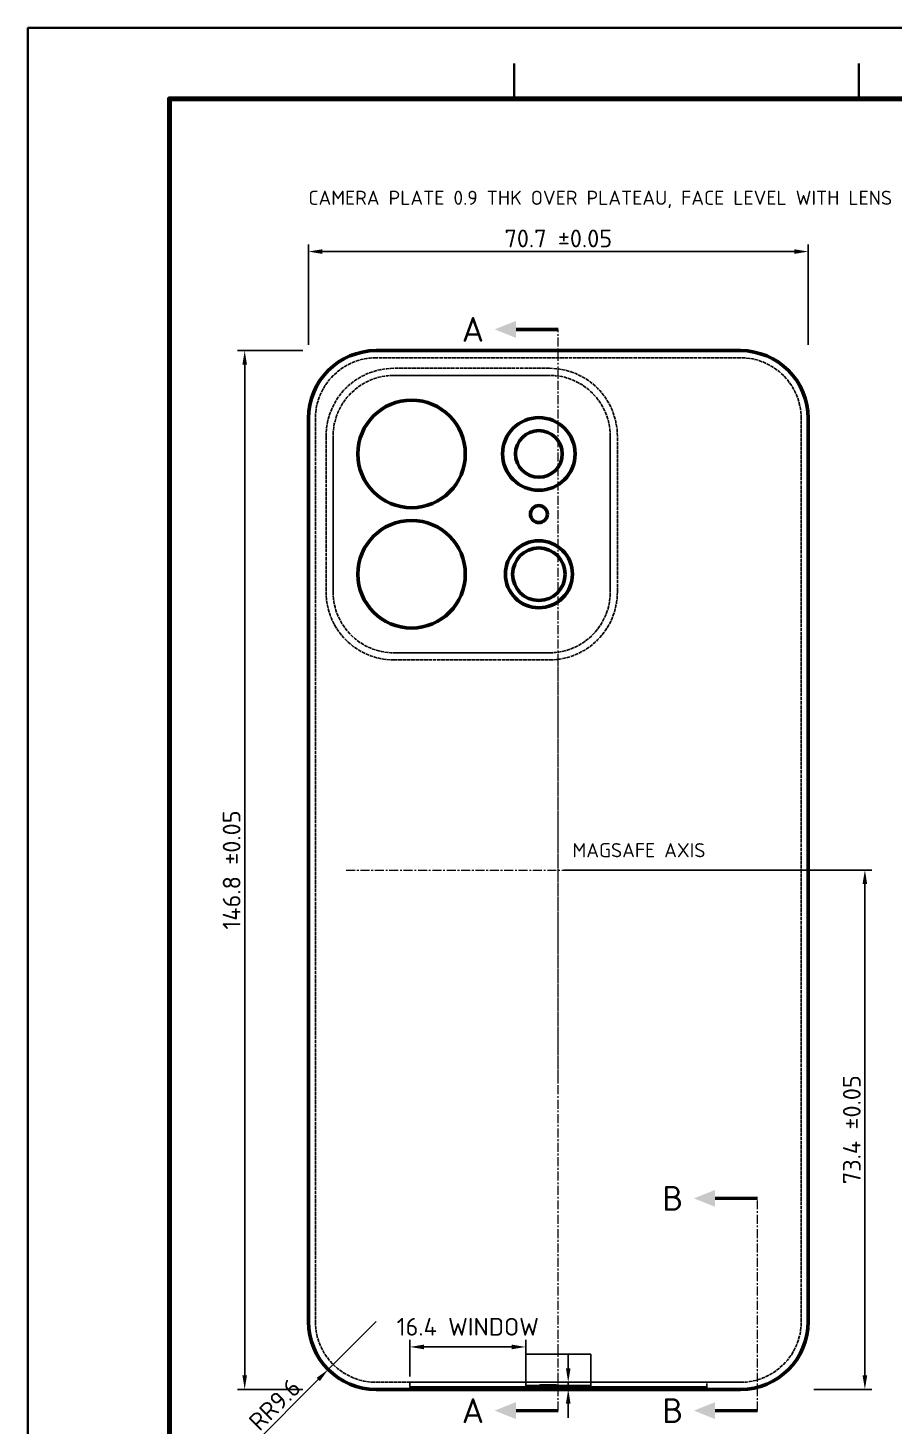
# Model space of a CAD drawing. Header units: millimetres. Extents: x 0 to 420, y 0 to 297.
# Drawn here: x 0 to 122.5, y 99.4 to 297 of the extents above; entities that cross this region are included whole.
import ezdxf
from ezdxf.enums import TextEntityAlignment as Align

# ---------------------------------------------------------------- set-up
doc = ezdxf.new("R2010")
doc.units = ezdxf.units.MM
doc.header["$LTSCALE"] = 0.4
doc.linetypes.add('CENTER', pattern=[5.08, 3.175, -0.635, 0.635, -0.635])
doc.linetypes.add('DASHED', pattern=[1.524, 1.27, -0.254])
for name, color, linetype, lineweight in [('BORDER', 7, 'CONTINUOUS', 70), ('CENTER', 1, 'CENTER', 18), ('DIM', 4, 'CONTINUOUS', 18), ('HIDDEN', 8, 'DASHED', 25), ('OUTLINE', 7, 'CONTINUOUS', 50), ('SECTION', 7, 'CONTINUOUS', 50), ('TEXT', 7, 'CONTINUOUS', 25), ('TITLE', 7, 'CONTINUOUS', 35)]:
    doc.layers.add(name, color=color, linetype=linetype, lineweight=lineweight)
doc.styles.add('KHENSU', font='isocpeur.ttf')
doc.dimstyles.new('KHENSU', dxfattribs={"dimtxt": 2.5, "dimasz": 2, "dimexe": 1, "dimexo": 0.8, "dimgap": 0.6, "dimtad": 1, "dimdsep": 46, "dimtxsty": 'KHENSU', "dimcen": -1.5, "dimclrd": 4, "dimclre": 4, "dimclrt": 7, "dimazin": 3, "dimtfac": 1, "dimtmove": 2, "dimatfit": 3})

msp = doc.modelspace()

# ---------------------------------------------------------------- linework, layer by layer
at = {"layer": 'BORDER'}
msp.add_lwpolyline([(20, 10), (410, 10), (410, 287), (20, 287)], close=True, dxfattribs=at)
at = {"layer": 'CENTER'}
for p, q in [((75, 101.6), (75, 254.4)), ((75, 148), (75, 208)), ((45, 178), (105, 178)), ((103.175, 101.6), (103.175, 131.6))]:
    msp.add_line(p, q, dxfattribs=at)
at = {"layer": 'HIDDEN'}
for p, q in [((100.75, 251.4), (49.25, 251.4)), ((100.75, 250.4), (49.25, 250.4)), ((100.75, 250.4), (49.25, 250.4)), ((73.75, 248.9), (51.75, 248.9)), ((73.75, 248.9), (51.75, 248.9)), ((51.75, 247.9), (73.75, 247.9)), ((73.75, 247.9), (51.75, 247.9)), ((39.65, 241.8), (39.65, 114.2)), ((40.65, 241.8), (40.65, 114.2)), ((40.65, 241.8), (40.65, 114.2)), ((109.35, 114.2), (109.35, 241.8)), ((109.35, 114.2), (109.35, 241.8)), ((110.35, 114.2), (110.35, 241.8)), ((42.15, 239.3), (42.15, 217.3)), ((42.15, 239.3), (42.15, 217.3)), ((43.15, 217.3), (43.15, 239.3)), ((43.15, 239.3), (43.15, 217.3)), ((82.35, 239.3), (82.35, 217.3)), ((82.35, 217.3), (82.35, 239.3)), ((83.35, 217.3), (83.35, 239.3)), ((83.35, 217.3), (83.35, 239.3)), ((73.75, 208.7), (51.75, 208.7)), ((51.75, 208.7), (73.75, 208.7)), ((51.75, 207.7), (73.75, 207.7)), ((51.75, 207.7), (73.75, 207.7)), ((70.4, 109.6), (79.6, 109.6)), ((70.4, 109.6), (70.4, 104.824)), ((70.4, 105.02), (70.4, 109.6)), ((79.6, 109.6), (70.4, 109.6)), ((79.6, 104.824), (79.6, 109.6)), ((79.6, 105.02), (79.6, 109.6)), ((49.25, 105.6), (100.75, 105.6)), ((49.25, 105.6), (54, 105.6)), ((54, 105.6), (70.4, 105.6)), ((54, 105.6), (54, 104.824)), ((54, 105.6), (54, 104.824)), ((79.6, 105.6), (70.4, 105.6)), ((70.4, 104.6), (70.4, 105.6)), ((70.4, 105.6), (70.4, 104.824)), ((79.6, 105.6), (96, 105.6)), ((79.6, 104.824), (79.6, 105.6)), ((79.6, 104.6), (79.6, 105.6)), ((96, 104.824), (96, 105.6)), ((96, 104.824), (96, 105.6)), ((96, 105.6), (100.75, 105.6)), ((49.25, 104.6), (100.75, 104.6))]:
    msp.add_line(p, q, dxfattribs=at)
for centre, radius in [((54.25, 236.8), 7.6), ((72.25, 228.3), 1.2), ((54.25, 219.8), 7.6)]:
    msp.add_circle(centre, radius, dxfattribs=at)
for centre, radius, start, end in [((49.25, 241.8), 9.6, 90, 180), ((100.75, 241.8), 9.6, 0, 90), ((49.25, 241.8), 8.6, 90, 180), ((49.25, 241.8), 8.6, 90, 180), ((100.75, 241.8), 8.6, 0, 90), ((100.75, 241.8), 8.6, 0, 90), ((51.75, 239.3), 9.6, 90, 180), ((51.75, 239.3), 9.6, 90, 180), ((51.75, 239.3), 8.6, 90, 180), ((51.75, 239.3), 8.6, 90, 180), ((73.75, 239.3), 9.6, 0, 90), ((73.75, 239.3), 9.6, 0, 90), ((73.75, 239.3), 8.6, 0, 90), ((73.75, 239.3), 8.6, 0, 90), ((51.75, 217.3), 9.6, 180, -90), ((51.75, 217.3), 9.6, 180, -90), ((51.75, 217.3), 8.6, 180, -90), ((51.75, 217.3), 8.6, 180, -90), ((73.75, 217.3), 9.6, -90, 0), ((73.75, 217.3), 9.6, -90, 0), ((73.75, 217.3), 8.6, -90, 0), ((73.75, 217.3), 8.6, -90, 0), ((49.25, 114.2), 9.6, 180, -90), ((49.25, 114.2), 8.6, 180, -90), ((49.25, 114.2), 8.6, 180, -90), ((100.75, 114.2), 9.6, -90, 0), ((100.75, 114.2), 8.6, -90, 0), ((100.75, 114.2), 8.6, -90, 0)]:
    msp.add_arc(centre, radius, start, end, dxfattribs=at)
at = {"layer": 'OUTLINE'}
for p, q in [((100.75, 251.4), (49.25, 251.4)), ((39.65, 241.8), (39.65, 114.2)), ((110.35, 114.2), (110.35, 241.8)), ((54, 104.824), (70.4, 104.824)), ((54, 104.824), (54, 104.6)), ((70.4, 105.02), (79.6, 105.02)), ((70.4, 104.824), (70.4, 104.6)), ((79.6, 104.824), (96, 104.824)), ((79.6, 104.6), (79.6, 104.824)), ((96, 104.6), (96, 104.824)), ((49.25, 104.6), (54, 104.6)), ((54, 104.6), (70.4, 104.6)), ((79.6, 104.6), (70.4, 104.6)), ((79.6, 104.6), (96, 104.6)), ((96, 104.6), (100.75, 104.6))]:
    msp.add_line(p, q, dxfattribs=at)
for points in [[(54, 104.824), (54, 104.817), (54, 104.81), (54, 104.803), (54, 104.795), (54, 104.788), (54, 104.781), (54, 104.774), (54, 104.767), (54, 104.759), (54, 104.752), (54, 104.745), (54, 104.738), (54, 104.73), (54, 104.723), (54, 104.716), (54, 104.709), (54, 104.701), (54, 104.694), (54, 104.687), (54, 104.68), (54, 104.672), (54, 104.665), (54, 104.658), (54, 104.651), (54, 104.643), (54, 104.636), (54, 104.629), (54, 104.622), (54, 104.614), (54, 104.607), (54, 104.6)], [(70.4, 105.02), (70.4, 105.014), (70.4, 105.007), (70.4, 105.001), (70.4, 104.995), (70.4, 104.989), (70.4, 104.982), (70.4, 104.976), (70.4, 104.97), (70.4, 104.963), (70.4, 104.957), (70.4, 104.951), (70.4, 104.944), (70.4, 104.938), (70.4, 104.932), (70.4, 104.925), (70.4, 104.919), (70.4, 104.913), (70.4, 104.906), (70.4, 104.9), (70.4, 104.894), (70.4, 104.888), (70.4, 104.881), (70.4, 104.875), (70.4, 104.869), (70.4, 104.862), (70.4, 104.856), (70.4, 104.85), (70.4, 104.843), (70.4, 104.837), (70.4, 104.831), (70.4, 104.824)], [(79.6, 105.02), (79.6, 105.014), (79.6, 105.007), (79.6, 105.001), (79.6, 104.995), (79.6, 104.989), (79.6, 104.982), (79.6, 104.976), (79.6, 104.97), (79.6, 104.963), (79.6, 104.957), (79.6, 104.951), (79.6, 104.944), (79.6, 104.938), (79.6, 104.932), (79.6, 104.925), (79.6, 104.919), (79.6, 104.913), (79.6, 104.906), (79.6, 104.9), (79.6, 104.894), (79.6, 104.888), (79.6, 104.881), (79.6, 104.875), (79.6, 104.869), (79.6, 104.862), (79.6, 104.856), (79.6, 104.85), (79.6, 104.843), (79.6, 104.837), (79.6, 104.831), (79.6, 104.824)], [(96, 104.824), (96, 104.817), (96, 104.81), (96, 104.803), (96, 104.795), (96, 104.788), (96, 104.781), (96, 104.774), (96, 104.767), (96, 104.759), (96, 104.752), (96, 104.745), (96, 104.738), (96, 104.73), (96, 104.723), (96, 104.716), (96, 104.709), (96, 104.701), (96, 104.694), (96, 104.687), (96, 104.68), (96, 104.672), (96, 104.665), (96, 104.658), (96, 104.651), (96, 104.643), (96, 104.636), (96, 104.629), (96, 104.622), (96, 104.614), (96, 104.607), (96, 104.6)]]:
    msp.add_lwpolyline(points, dxfattribs=at)
for centre, radius in [((54.25, 236.8), 7.6), ((72.25, 236.8), 5.132), ((72.25, 236.8), 3.303), ((72.25, 228.3), 1.2), ((54.25, 219.8), 7.6), ((72.25, 219.8), 4.739), ((72.25, 219.8), 3.714)]:
    msp.add_circle(centre, radius, dxfattribs=at)
for centre, start, end in [((49.25, 241.8), 90, 180), ((100.75, 241.8), 0, 90), ((49.25, 114.2), 180, -90), ((100.75, 114.2), -90, 0)]:
    msp.add_arc(centre, 9.6, start, end, dxfattribs=at)
at = {"layer": 'SECTION', "const_width": 0.5}
for points in [[(75, 254.4), (69, 254.4)], [(103.175, 131.6), (97.175, 131.6)], [(75, 101.6), (69, 101.6)], [(103.175, 101.6), (97.175, 101.6)]]:
    msp.add_lwpolyline(points, dxfattribs=at)
at = {"layer": 'SECTION'}
for points in [[(69, 255.6), (66, 254.4), (69, 253.2)], [(97.175, 132.8), (94.175, 131.6), (97.175, 130.4)], [(69, 102.8), (66, 101.6), (69, 100.4)], [(97.175, 102.8), (94.175, 101.6), (97.175, 100.4)]]:
    msp.add_solid(points, dxfattribs=at)
at = {"layer": 'TITLE'}
for p, q in [((68.75, 287), (68.75, 292)), ((117.5, 287), (117.5, 292))]:
    msp.add_line(p, q, dxfattribs=at)
msp.add_lwpolyline([(0, 0), (420, 0), (420, 297), (0, 297)], close=True, dxfattribs=at)

# ---------------------------------------------------------------- texts
at = {"layer": 'TEXT', "style": 'KHENSU'}
for s, p in [('CAMERA PLATE 0.9 THK OVER PLATEAU, FACE LEVEL WITH LENS RINGS. SENSOR OPENINGS 0.6 CLEARANCE, FLASH/LIDAR DRAFTED PER STEP', (39.65, 271.4)), ('MAGSAFE AXIS', (77, 179.2))]:
    msp.add_text(s, height=2, dxfattribs=at).set_placement(p, align=Align.BOTTOM_LEFT)
for s, p in [('A', (64.5, 254.4)), ('B', (92.675, 131.6)), ('A', (64.5, 101.6)), ('B', (92.675, 101.6))]:
    msp.add_text(s, height=3.5, dxfattribs=at).set_placement(p, align=Align.MIDDLE_RIGHT)

# ---------------------------------------------------------------- dimensions: what is measured, and where the dimension line sits
at = {"layer": 'DIM'}
for base, p1, p2, text in [((39.65, 265.4), (39.65, 251.4), (110.35, 251.4), '<> %%p0.05'), ((54, 110.6), (54, 105.6), (70.4, 105.6), '<> WINDOW')]:
    msp.add_linear_dim(base=base, p1=p1, p2=p2, text=text, dimstyle='KHENSU', override={"dimlfac": 1}, dxfattribs=at).render()
for base, p1, p2 in [((30.65, 104.6), (39.65, 104.6), (39.65, 251.4)), ((118.35, 104.6), (110.35, 104.6), (75, 178))]:
    msp.add_linear_dim(base=base, p1=p1, p2=p2, angle=90, text='<> %%p0.05', dimstyle='KHENSU', override={"dimlfac": 1}, dxfattribs=at).render()
msp.add_radius_dim(center=(49.25, 114.2), mpoint=(42.462, 107.412), text='R<>', dimstyle='KHENSU', override={"dimlfac": 1}, dxfattribs=at).render()
msp.add_linear_dim(base=(76.4, 104.6), p1=(70.4, 104.6), p2=(70.4, 105.6), angle=90, dimstyle='KHENSU', override={"dimlfac": 1}, dxfattribs=at).render()

doc.saveas('drawing.dxf')
